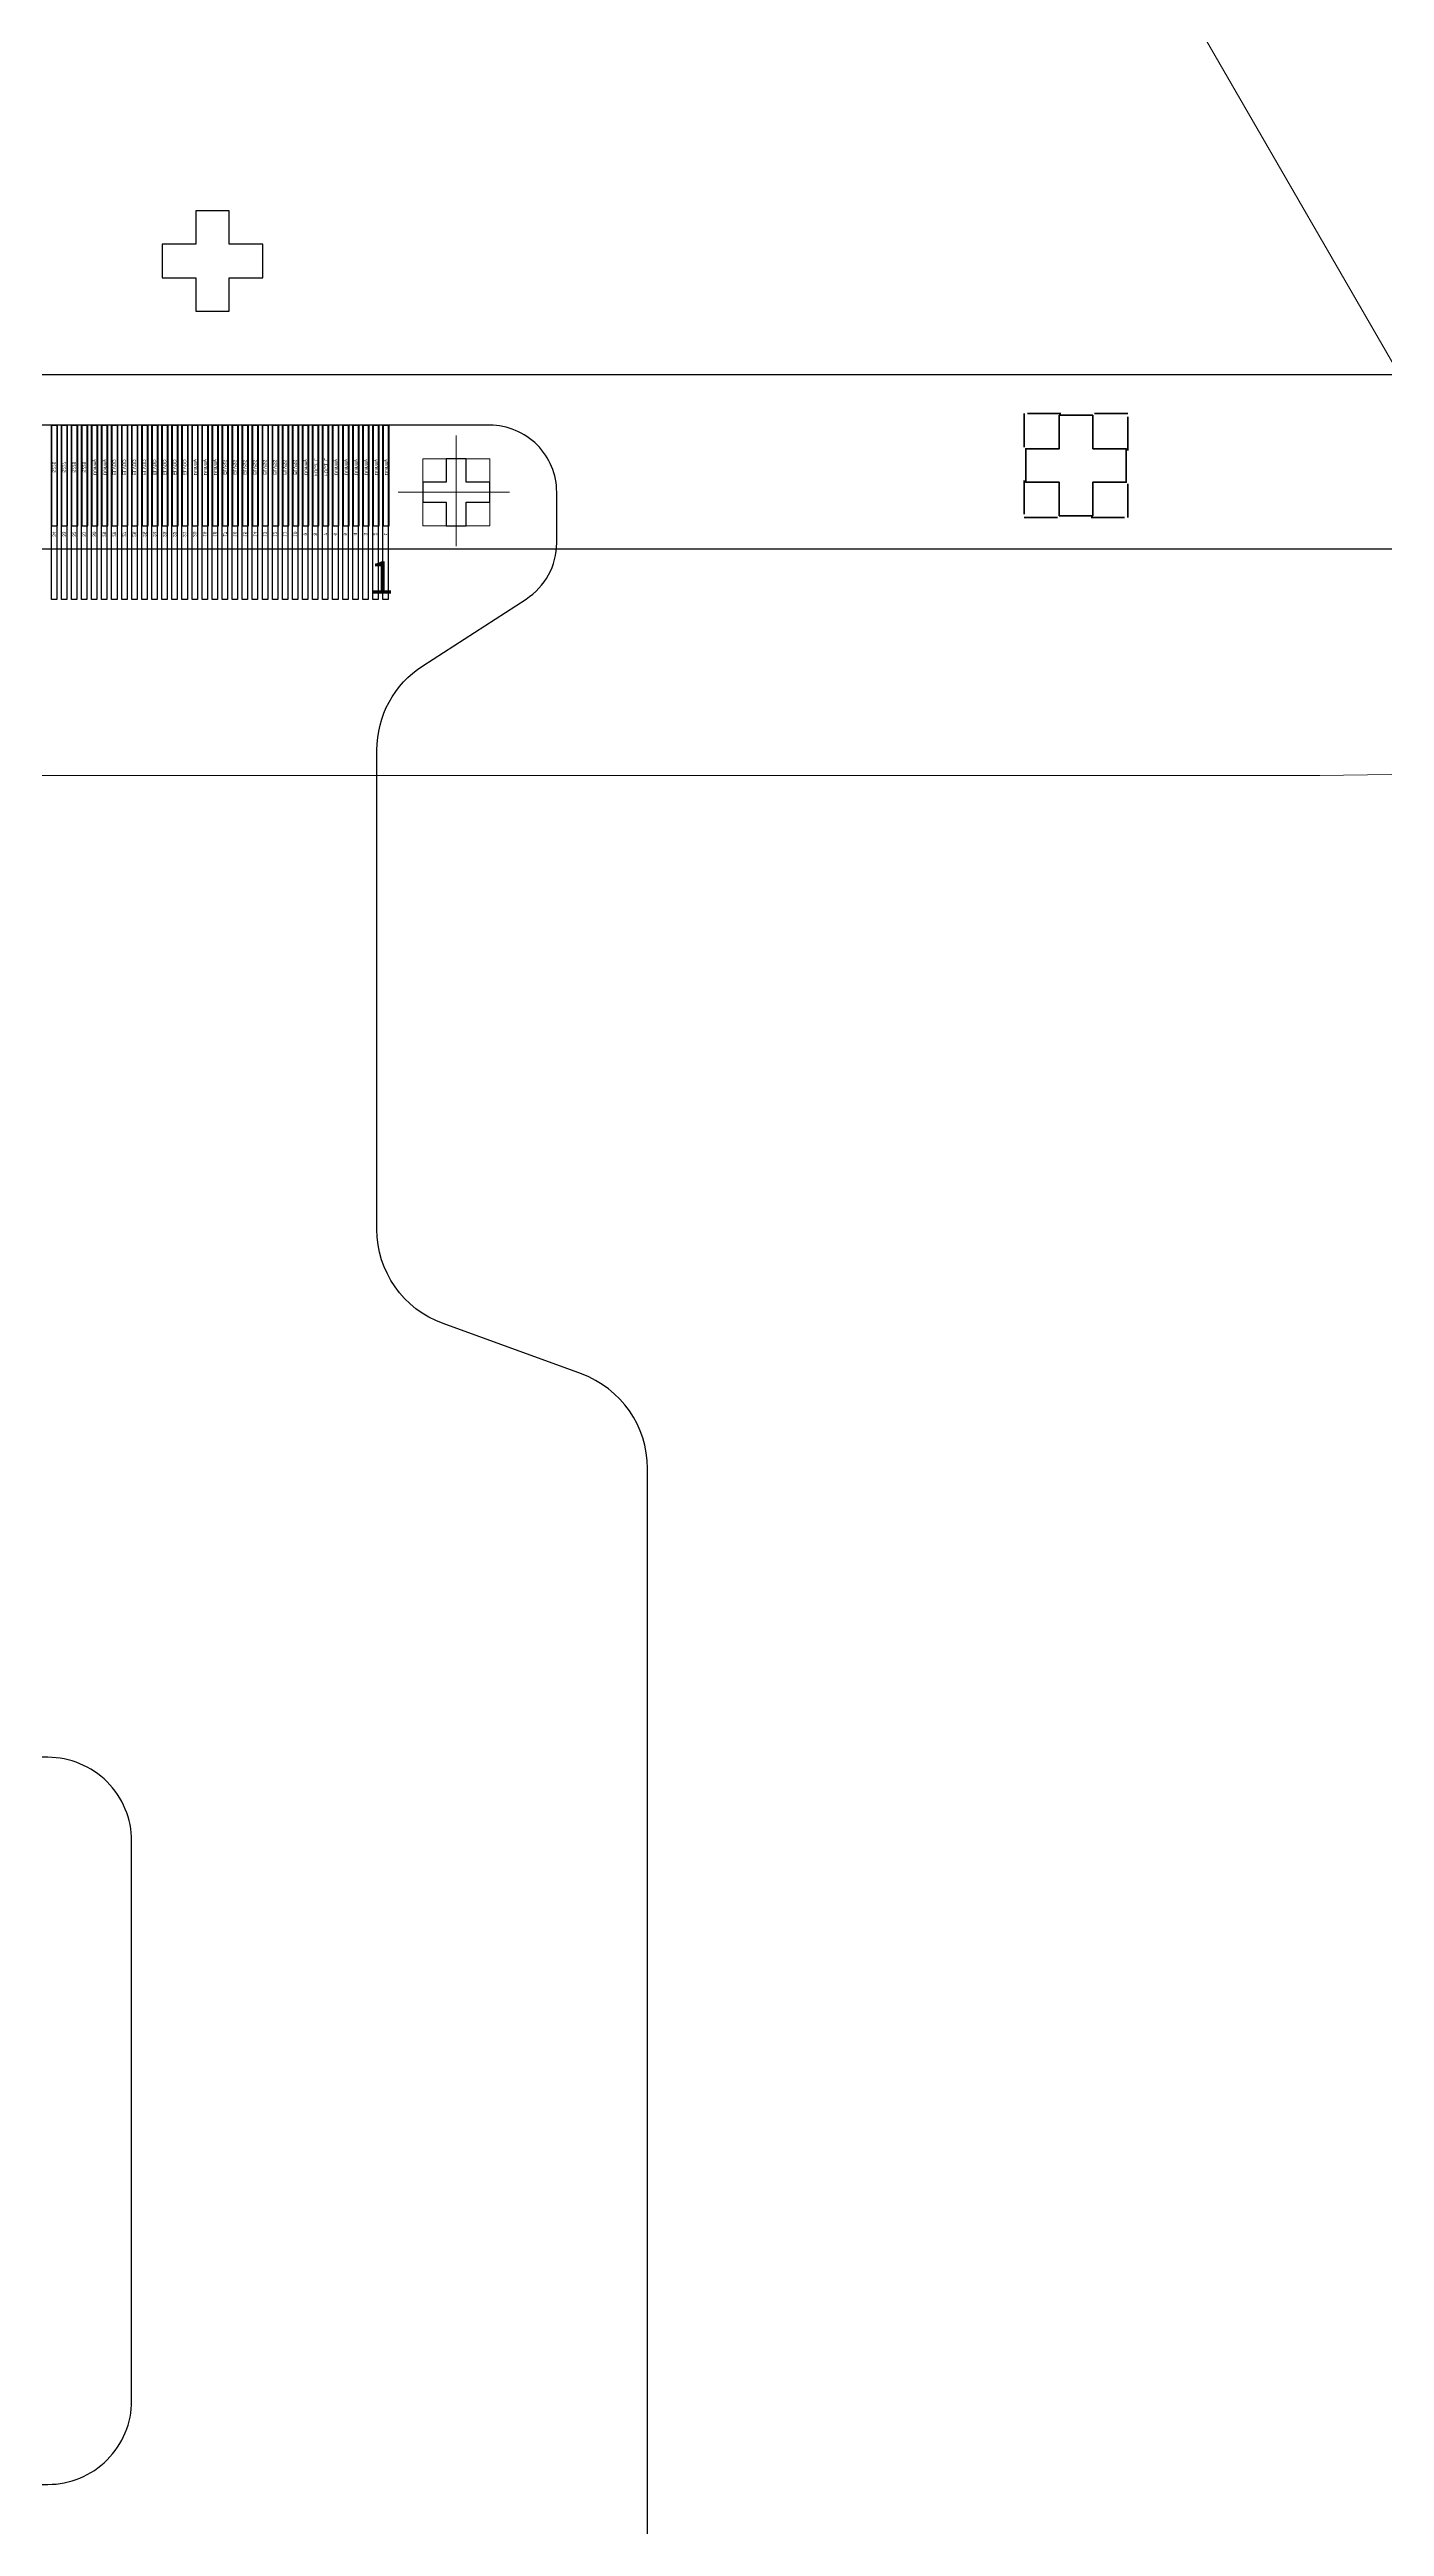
# Model space of a CAD drawing. Header units: inches. Extents: x 1765 to 5217, y -1519 to 441.
# Drawn here: x 4813.79 to 4817.78, y -1304.06 to -1296.67 of the extents above; entities that cross this region are included whole.
import ezdxf
from ezdxf.enums import TextEntityAlignment as Align

# ---------------------------------------------------------------- set-up
doc = ezdxf.new("R2010")
doc.units = ezdxf.units.IN
doc.header["$MEASUREMENT"] = 0
doc.linetypes.add('DOT', pattern=[0.2, 0.1, -0.1])
for name, color, linetype, lineweight in [('DIM', 3, 'Continuous', 15), ('Mark', 7, 'Continuous', 13), ('尺寸标注', 7, 'Continuous', 0), ('注释', 2, 'Continuous', 13)]:
    doc.layers.add(name, color=color, linetype=linetype, lineweight=lineweight)
doc.layers.add('L63', color=5, linetype='Continuous')
doc.layers.add('LENS', color=6, linetype='Continuous')
doc.styles.add('MBC_Arial_Font', font='arial.ttf', dxfattribs={"width": 0.8})

# ---------------------------------------------------------------- blocks, each defined once
blk = doc.blocks.new('mark')
at = {"layer": '尺寸标注', "color": 1}
for p, q in [((3641.1385, 1398.7947), (3641.1385, 1398.4644)), ((3640.9791, 1398.6255), (3641.3121, 1398.6255))]:
    blk.add_line(p, q, dxfattribs=at)
at = {"layer": '尺寸标注', "color": 2}
for points in [[(3641.0385, 1398.7255), (3641.1085, 1398.7255), (3641.1085, 1398.6555), (3641.0385, 1398.6555)], [(3641.1685, 1398.7255), (3641.2385, 1398.7255), (3641.2385, 1398.6555), (3641.1685, 1398.6555)], [(3641.0385, 1398.5955), (3641.1085, 1398.5955), (3641.1085, 1398.5255), (3641.0385, 1398.5255)], [(3641.1685, 1398.5955), (3641.2385, 1398.5955), (3641.2385, 1398.5255), (3641.1685, 1398.5255)]]:
    blk.add_lwpolyline(points, close=True, dxfattribs=at)
blk = doc.blocks.new('FSDDDDD')
at = {"layer": 'LENS', "color": 5, "lineweight": 0}
blk.add_lwpolyline([(3465.1852, -1743.3038, -0.414214), (3453.6852, -1754.8038), (3438.5952, -1754.8038, -0.414214), (3427.0952, -1743.3038), (3427.0952, -1720.7938, -0.414214), (3438.5952, -1709.2938), (3453.6852, -1709.2938, -0.414214), (3465.1852, -1720.7938)], format="xyb", close=True, dxfattribs=at)

msp = doc.modelspace()

# ---------------------------------------------------------------- hatches: boundary and pattern name
at = {"layer": 'DIM'}
h = msp.add_hatch(dxfattribs=at)
h.set_pattern_fill('HONEY', color=256, style=0)
h.set_pattern_definition([(0, (6913.9786, -2365.6452), (4.7625, 2.74963), [3.175, -6.35]), (120, (6913.9786, -2365.6452), (-4.7624994, 2.749631), [3.175, -6.35]), (60, (6913.9786, -2365.6452), (6e-07, 5.499261), [-6.35, 3.175])])
edge = h.paths.add_edge_path()
edge.add_line((4827.36, -1263.4445), (4827.36, -1289.1595))
edge.add_arc((4818.36, -1289.1595), 9, -90, 0, ccw=False)
edge.add_line((4818.36, -1298.1595), (4801.573, -1298.1595))
edge.add_arc((4801.573, -1289.1595), 9, 180, 270, ccw=False)
edge.add_line((4792.573, -1289.1595), (4792.573, -1263.4445))
edge.add_arc((4800.993, -1263.4445), 8.42, 90, 180, ccw=False)
edge.add_line((4800.993, -1255.0245), (4818.94, -1255.0245))
edge.add_arc((4818.94, -1263.4445), 8.42, 0, 90, ccw=False)

# ---------------------------------------------------------------- linework, layer by layer
msp.add_line((4821.3749, -1297.6395), (4798.5581, -1297.6395))
msp.add_line((4821.3749, -1297.6395), (4798.5581, -1297.6395))
for points in [[(4827.36, -1263.4445), (4827.36, -1289.1595, -0.414214), (4818.36, -1298.1595), (4801.573, -1298.1595, -0.414214), (4792.573, -1289.1595), (4792.573, -1263.4445, -0.414214), (4800.993, -1255.0245), (4818.94, -1255.0245, -0.414214)], [(4827.36, -1263.4445), (4827.36, -1289.1595, -0.414214), (4818.36, -1298.1595), (4801.573, -1298.1595, -0.414214), (4792.573, -1289.1595), (4792.573, -1263.4445, -0.414214), (4800.993, -1255.0245), (4818.94, -1255.0245, -0.414214)], [(4805.8965, -1302.015), (4805.8965, -1303.685, 0.414214), (4806.1465, -1303.935), (4813.7865, -1303.935, 0.414214), (4814.0365, -1303.685), (4814.0365, -1302.015, 0.414214), (4813.7865, -1301.765), (4806.1465, -1301.765, 0.414214)]]:
    msp.add_lwpolyline(points, format="xyb", close=True)
msp.add_lwpolyline([(4802.9215, -1307.8669), (4817.0115, -1307.8669, 0.414214), (4817.2115, -1307.6669), (4817.2115, -1305.5729, 0.263643), (4817.1143, -1305.4013), (4815.7223, -1304.5675, -0.263643), (4815.5765, -1304.3102), (4815.5765, -1300.9028, 0.315299), (4815.3791, -1300.6209), (4814.966, -1300.4706, -0.315299), (4814.7686, -1300.1887), (4814.7686, -1298.7592, -0.254671), (4814.9059, -1298.5072), (4815.214, -1298.3083, 0.254671), (4815.3055, -1298.1403), (4815.3055, -1297.9895, 0.414214), (4815.1055, -1297.7895), (4804.8275, -1297.7895, 0.414214)], format="xyb")
at = {"color": 0}
for points in [[(4813.7969, -1297.7895), (4813.8129, -1297.7895), (4813.8129, -1298.31), (4813.7969, -1298.31)], [(4813.8269, -1297.7895), (4813.8429, -1297.7895), (4813.8429, -1298.31), (4813.8269, -1298.31)], [(4813.8569, -1297.7895), (4813.8729, -1297.7895), (4813.8729, -1298.31), (4813.8569, -1298.31)], [(4813.8869, -1297.7895), (4813.9029, -1297.7895), (4813.9029, -1298.31), (4813.8869, -1298.31)], [(4813.9169, -1297.7895), (4813.9329, -1297.7895), (4813.9329, -1298.31), (4813.9169, -1298.31)], [(4813.9469, -1297.7895), (4813.9629, -1297.7895), (4813.9629, -1298.31), (4813.9469, -1298.31)], [(4813.9769, -1297.7895), (4813.9929, -1297.7895), (4813.9929, -1298.31), (4813.9769, -1298.31)], [(4814.0069, -1297.7895), (4814.0229, -1297.7895), (4814.0229, -1298.31), (4814.0069, -1298.31)], [(4814.0369, -1297.7895), (4814.0529, -1297.7895), (4814.0529, -1298.31), (4814.0369, -1298.31)], [(4814.0668, -1297.7895), (4814.0828, -1297.7895), (4814.0828, -1298.31), (4814.0668, -1298.31)], [(4814.0968, -1297.7895), (4814.1128, -1297.7895), (4814.1128, -1298.31), (4814.0968, -1298.31)], [(4814.1268, -1297.7895), (4814.1428, -1297.7895), (4814.1428, -1298.31), (4814.1268, -1298.31)], [(4814.1568, -1297.7895), (4814.1728, -1297.7895), (4814.1728, -1298.31), (4814.1568, -1298.31)], [(4814.1868, -1297.7895), (4814.2028, -1297.7895), (4814.2028, -1298.31), (4814.1868, -1298.31)], [(4814.2168, -1297.7895), (4814.2328, -1297.7895), (4814.2328, -1298.31), (4814.2168, -1298.31)], [(4814.2468, -1297.7895), (4814.2628, -1297.7895), (4814.2628, -1298.31), (4814.2468, -1298.31)], [(4814.2768, -1297.7895), (4814.2928, -1297.7895), (4814.2928, -1298.31), (4814.2768, -1298.31)], [(4814.3067, -1297.7895), (4814.3227, -1297.7895), (4814.3227, -1298.31), (4814.3067, -1298.31)], [(4814.3367, -1297.7895), (4814.3527, -1297.7895), (4814.3527, -1298.31), (4814.3367, -1298.31)], [(4814.3667, -1297.7895), (4814.3827, -1297.7895), (4814.3827, -1298.31), (4814.3667, -1298.31)], [(4814.3967, -1297.7895), (4814.4127, -1297.7895), (4814.4127, -1298.31), (4814.3967, -1298.31)], [(4814.4267, -1297.7895), (4814.4427, -1297.7895), (4814.4427, -1298.31), (4814.4267, -1298.31)], [(4814.4567, -1297.7895), (4814.4727, -1297.7895), (4814.4727, -1298.31), (4814.4567, -1298.31)], [(4814.4867, -1297.7895), (4814.5027, -1297.7895), (4814.5027, -1298.31), (4814.4867, -1298.31)], [(4814.5167, -1297.7895), (4814.5327, -1297.7895), (4814.5327, -1298.31), (4814.5167, -1298.31)], [(4814.5466, -1297.7895), (4814.5626, -1297.7895), (4814.5626, -1298.31), (4814.5466, -1298.31)], [(4814.5766, -1297.7895), (4814.5926, -1297.7895), (4814.5926, -1298.31), (4814.5766, -1298.31)], [(4814.6066, -1297.7895), (4814.6226, -1297.7895), (4814.6226, -1298.31), (4814.6066, -1298.31)], [(4814.6366, -1297.7895), (4814.6526, -1297.7895), (4814.6526, -1298.31), (4814.6366, -1298.31)], [(4814.6666, -1297.7895), (4814.6826, -1297.7895), (4814.6826, -1298.31), (4814.6666, -1298.31)], [(4814.6966, -1297.7895), (4814.7126, -1297.7895), (4814.7126, -1298.31), (4814.6966, -1298.31)], [(4814.7266, -1297.7895), (4814.7426, -1297.7895), (4814.7426, -1298.31), (4814.7266, -1298.31)], [(4814.7566, -1297.7895), (4814.7726, -1297.7895), (4814.7726, -1298.31), (4814.7566, -1298.31)], [(4814.7866, -1297.7895), (4814.8026, -1297.7895), (4814.8026, -1298.31), (4814.7866, -1298.31)]]:
    msp.add_lwpolyline(points, close=True, dxfattribs=at)
at = {"color": 2}
for points in [[(4813.8155, -1297.7895), (4813.7975, -1297.7895), (4813.7975, -1298.0895), (4813.8155, -1298.0895)], [(4813.8155, -1297.7895), (4813.7975, -1297.7895), (4813.7975, -1298.0895), (4813.8155, -1298.0895)], [(4813.8455, -1297.7895), (4813.8275, -1297.7895), (4813.8275, -1298.0895), (4813.8455, -1298.0895)], [(4813.8455, -1297.7895), (4813.8275, -1297.7895), (4813.8275, -1298.0895), (4813.8455, -1298.0895)], [(4813.8755, -1297.7895), (4813.8575, -1297.7895), (4813.8575, -1298.0895), (4813.8755, -1298.0895)], [(4813.8755, -1297.7895), (4813.8575, -1297.7895), (4813.8575, -1298.0895), (4813.8755, -1298.0895)], [(4813.9055, -1297.7895), (4813.8875, -1297.7895), (4813.8875, -1298.0895), (4813.9055, -1298.0895)], [(4813.9055, -1297.7895), (4813.8875, -1297.7895), (4813.8875, -1298.0895), (4813.9055, -1298.0895)], [(4813.9355, -1297.7895), (4813.9175, -1297.7895), (4813.9175, -1298.0895), (4813.9355, -1298.0895)], [(4813.9355, -1297.7895), (4813.9175, -1297.7895), (4813.9175, -1298.0895), (4813.9355, -1298.0895)], [(4813.9655, -1297.7895), (4813.9475, -1297.7895), (4813.9475, -1298.0895), (4813.9655, -1298.0895)], [(4813.9655, -1297.7895), (4813.9475, -1297.7895), (4813.9475, -1298.0895), (4813.9655, -1298.0895)], [(4813.9955, -1297.7895), (4813.9775, -1297.7895), (4813.9775, -1298.0895), (4813.9955, -1298.0895)], [(4813.9955, -1297.7895), (4813.9775, -1297.7895), (4813.9775, -1298.0895), (4813.9955, -1298.0895)], [(4814.0255, -1297.7895), (4814.0075, -1297.7895), (4814.0075, -1298.0895), (4814.0255, -1298.0895)], [(4814.0255, -1297.7895), (4814.0075, -1297.7895), (4814.0075, -1298.0895), (4814.0255, -1298.0895)], [(4814.0555, -1297.7895), (4814.0375, -1297.7895), (4814.0375, -1298.0895), (4814.0555, -1298.0895)], [(4814.0555, -1297.7895), (4814.0375, -1297.7895), (4814.0375, -1298.0895), (4814.0555, -1298.0895)], [(4814.0855, -1297.7895), (4814.0675, -1297.7895), (4814.0675, -1298.0895), (4814.0855, -1298.0895)], [(4814.0855, -1297.7895), (4814.0675, -1297.7895), (4814.0675, -1298.0895), (4814.0855, -1298.0895)], [(4814.1155, -1297.7895), (4814.0975, -1297.7895), (4814.0975, -1298.0895), (4814.1155, -1298.0895)], [(4814.1155, -1297.7895), (4814.0975, -1297.7895), (4814.0975, -1298.0895), (4814.1155, -1298.0895)], [(4814.1455, -1297.7895), (4814.1275, -1297.7895), (4814.1275, -1298.0895), (4814.1455, -1298.0895)], [(4814.1455, -1297.7895), (4814.1275, -1297.7895), (4814.1275, -1298.0895), (4814.1455, -1298.0895)], [(4814.1755, -1297.7895), (4814.1575, -1297.7895), (4814.1575, -1298.0895), (4814.1755, -1298.0895)], [(4814.1755, -1297.7895), (4814.1575, -1297.7895), (4814.1575, -1298.0895), (4814.1755, -1298.0895)], [(4814.2055, -1297.7895), (4814.1875, -1297.7895), (4814.1875, -1298.0895), (4814.2055, -1298.0895)], [(4814.2055, -1297.7895), (4814.1875, -1297.7895), (4814.1875, -1298.0895), (4814.2055, -1298.0895)], [(4814.2355, -1297.7895), (4814.2175, -1297.7895), (4814.2175, -1298.0895), (4814.2355, -1298.0895)], [(4814.2355, -1297.7895), (4814.2175, -1297.7895), (4814.2175, -1298.0895), (4814.2355, -1298.0895)], [(4814.2655, -1297.7895), (4814.2475, -1297.7895), (4814.2475, -1298.0895), (4814.2655, -1298.0895)], [(4814.2655, -1297.7895), (4814.2475, -1297.7895), (4814.2475, -1298.0895), (4814.2655, -1298.0895)], [(4814.2955, -1297.7895), (4814.2775, -1297.7895), (4814.2775, -1298.0895), (4814.2955, -1298.0895)], [(4814.2955, -1297.7895), (4814.2775, -1297.7895), (4814.2775, -1298.0895), (4814.2955, -1298.0895)], [(4814.3255, -1297.7895), (4814.3075, -1297.7895), (4814.3075, -1298.0895), (4814.3255, -1298.0895)], [(4814.3255, -1297.7895), (4814.3075, -1297.7895), (4814.3075, -1298.0895), (4814.3255, -1298.0895)], [(4814.3555, -1297.7895), (4814.3375, -1297.7895), (4814.3375, -1298.0895), (4814.3555, -1298.0895)], [(4814.3555, -1297.7895), (4814.3375, -1297.7895), (4814.3375, -1298.0895), (4814.3555, -1298.0895)], [(4814.3855, -1297.7895), (4814.3675, -1297.7895), (4814.3675, -1298.0895), (4814.3855, -1298.0895)], [(4814.3855, -1297.7895), (4814.3675, -1297.7895), (4814.3675, -1298.0895), (4814.3855, -1298.0895)], [(4814.4155, -1297.7895), (4814.3975, -1297.7895), (4814.3975, -1298.0895), (4814.4155, -1298.0895)], [(4814.4155, -1297.7895), (4814.3975, -1297.7895), (4814.3975, -1298.0895), (4814.4155, -1298.0895)], [(4814.4455, -1297.7895), (4814.4275, -1297.7895), (4814.4275, -1298.0895), (4814.4455, -1298.0895)], [(4814.4455, -1297.7895), (4814.4275, -1297.7895), (4814.4275, -1298.0895), (4814.4455, -1298.0895)], [(4814.4755, -1297.7895), (4814.4575, -1297.7895), (4814.4575, -1298.0895), (4814.4755, -1298.0895)], [(4814.4755, -1297.7895), (4814.4575, -1297.7895), (4814.4575, -1298.0895), (4814.4755, -1298.0895)], [(4814.5055, -1297.7895), (4814.4875, -1297.7895), (4814.4875, -1298.0895), (4814.5055, -1298.0895)], [(4814.5055, -1297.7895), (4814.4875, -1297.7895), (4814.4875, -1298.0895), (4814.5055, -1298.0895)], [(4814.5355, -1297.7895), (4814.5175, -1297.7895), (4814.5175, -1298.0895), (4814.5355, -1298.0895)], [(4814.5355, -1297.7895), (4814.5175, -1297.7895), (4814.5175, -1298.0895), (4814.5355, -1298.0895)], [(4814.5655, -1297.7895), (4814.5475, -1297.7895), (4814.5475, -1298.0895), (4814.5655, -1298.0895)], [(4814.5655, -1297.7895), (4814.5475, -1297.7895), (4814.5475, -1298.0895), (4814.5655, -1298.0895)], [(4814.5955, -1297.7895), (4814.5775, -1297.7895), (4814.5775, -1298.0895), (4814.5955, -1298.0895)], [(4814.5955, -1297.7895), (4814.5775, -1297.7895), (4814.5775, -1298.0895), (4814.5955, -1298.0895)], [(4814.6255, -1297.7895), (4814.6075, -1297.7895), (4814.6075, -1298.0895), (4814.6255, -1298.0895)], [(4814.6255, -1297.7895), (4814.6075, -1297.7895), (4814.6075, -1298.0895), (4814.6255, -1298.0895)]]:
    msp.add_lwpolyline(points, close=True, dxfattribs=at)
at = {"color": 3}
for points in [[(4814.6555, -1297.7895), (4814.6375, -1297.7895), (4814.6375, -1298.0895), (4814.6555, -1298.0895)], [(4814.6555, -1297.7895), (4814.6375, -1297.7895), (4814.6375, -1298.0895), (4814.6555, -1298.0895)], [(4814.6855, -1297.7895), (4814.6675, -1297.7895), (4814.6675, -1298.0895), (4814.6855, -1298.0895)], [(4814.6855, -1297.7895), (4814.6675, -1297.7895), (4814.6675, -1298.0895), (4814.6855, -1298.0895)], [(4814.7155, -1297.7895), (4814.6975, -1297.7895), (4814.6975, -1298.0895), (4814.7155, -1298.0895)], [(4814.7155, -1297.7895), (4814.6975, -1297.7895), (4814.6975, -1298.0895), (4814.7155, -1298.0895)], [(4814.7455, -1297.7895), (4814.7275, -1297.7895), (4814.7275, -1298.0895), (4814.7455, -1298.0895)], [(4814.7455, -1297.7895), (4814.7275, -1297.7895), (4814.7275, -1298.0895), (4814.7455, -1298.0895)], [(4814.7755, -1297.7895), (4814.7575, -1297.7895), (4814.7575, -1298.0895), (4814.7755, -1298.0895)], [(4814.7755, -1297.7895), (4814.7575, -1297.7895), (4814.7575, -1298.0895), (4814.7755, -1298.0895)], [(4814.8055, -1297.7895), (4814.7875, -1297.7895), (4814.7875, -1298.0895), (4814.8055, -1298.0895)], [(4814.8055, -1297.7895), (4814.7875, -1297.7895), (4814.7875, -1298.0895), (4814.8055, -1298.0895)]]:
    msp.add_lwpolyline(points, close=True, dxfattribs=at)
msp.add_lwpolyline([(4815.0355, -1297.8895), (4814.9755, -1297.8895), (4814.9755, -1297.9595), (4814.9055, -1297.9595), (4814.9055, -1298.0195), (4814.9755, -1298.0195), (4814.9755, -1298.0895), (4815.0355, -1298.0895), (4815.0355, -1298.0195), (4815.1055, -1298.0195), (4815.1055, -1297.9595), (4815.0355, -1297.9595)], close=True)
at = {"layer": 'L63', "color": 0}
msp.add_lwpolyline([(4814.2281, -1297.1495), (4814.2281, -1297.2495), (4814.1281, -1297.2495), (4814.1281, -1297.3495), (4814.2281, -1297.3495), (4814.2281, -1297.4495), (4814.3281, -1297.4495), (4814.3281, -1297.3495), (4814.4281, -1297.3495), (4814.4281, -1297.2495), (4814.3281, -1297.2495), (4814.3281, -1297.1495), (4814.3245, -1297.1495)], close=True, dxfattribs=at)
at = {"layer": 'Mark', "linetype": 'Continuous', "lineweight": 100}
msp.add_lwpolyline([(4816.9055, -1297.8595), (4816.9055, -1297.7595), (4816.8055, -1297.7595), (4816.8055, -1297.8595), (4816.7055, -1297.8595), (4816.7055, -1297.9595), (4816.8055, -1297.9595), (4816.8055, -1298.0595), (4816.9055, -1298.0595), (4816.9055, -1297.9595), (4817.0055, -1297.9595), (4817.0055, -1297.8595)], close=True, dxfattribs=at)
msp.add_lwpolyline([(4816.9055, -1297.8595), (4816.9055, -1297.7595), (4816.8055, -1297.7595), (4816.8055, -1297.8595), (4816.7055, -1297.8595), (4816.7055, -1297.9595), (4816.8055, -1297.9595), (4816.8055, -1298.0595), (4816.9055, -1298.0595), (4816.9055, -1297.9595), (4817.0055, -1297.9595), (4817.0055, -1297.8595)], close=True, dxfattribs=at)
at = {"layer": '注释', "color": 8, "linetype": 'DOT', "lineweight": 100}
msp.add_lwpolyline([(4816.7005, -1298.0645), (4817.0105, -1298.0645), (4817.0105, -1297.7545), (4816.7005, -1297.7545)], close=True, dxfattribs=at)
msp.add_lwpolyline([(4816.7005, -1298.0645), (4817.0105, -1298.0645), (4817.0105, -1297.7545), (4816.7005, -1297.7545)], close=True, dxfattribs=at)

# ---------------------------------------------------------------- block references
at = {"extrusion": (0, 0, -1), "zscale": -1}
msp.add_blockref('mark', (-8456.144, -2696.615), dxfattribs=at)
msp.add_blockref('mark', (-8456.144, -2696.615), dxfattribs=at)
at = {"layer": 'DIM'}
msp.add_blockref('FSDDDDD', (1363.8263, 455.9686), dxfattribs=at)

# ---------------------------------------------------------------- texts
at = {"color": 3, "style": 'MBC_Arial_Font', "text_generation_flag": 4}
for s, p in [('S226', (4813.8049, -1297.9148)), ('S227', (4813.8349, -1297.9148)), ('S228', (4813.8649, -1297.9148)), ('S229', (4813.8949, -1297.9148)), ('Dummy', (4813.9278, -1297.9148)), ('Dummy', (4813.9578, -1297.9148)), ('ELVDD', (4813.9849, -1297.9148)), ('ELVDD', (4814.0149, -1297.9148)), ('ELVDD', (4814.0449, -1297.9148)), ('ELVDD', (4814.0748, -1297.9148)), ('ELVDD', (4814.1048, -1297.9148)), ('ELVDD', (4814.1348, -1297.9148)), ('ELVDD', (4814.1648, -1297.9148)), ('ELVDD', (4814.1948, -1297.9148)), ('Dummy', (4814.2277, -1297.9148)), ('Dummy', (4814.2577, -1297.9148)), ('Dummy', (4814.2877, -1297.9148)), ('ELVSS', (4814.3147, -1297.9148)), ('ELVSS', (4814.3447, -1297.9148)), ('ELVSS', (4814.3747, -1297.9148)), ('ELVSS', (4814.4047, -1297.9148)), ('ELVSS', (4814.4347, -1297.9148)), ('ELVSS', (4814.4647, -1297.9148)), ('ELVSS', (4814.4947, -1297.9148)), ('ELVSS', (4814.5247, -1297.9148)), ('Dummy', (4814.5576, -1297.9148)), ('FOG2_L', (4814.5872, -1297.9148)), ('FOG1_L', (4814.6172, -1297.9148)), ('Dummy', (4814.6476, -1297.9148)), ('Dummy', (4814.6775, -1297.9148)), ('Dummy', (4814.7075, -1297.9148)), ('Dummy', (4814.7375, -1297.9148)), ('Dummy', (4814.7675, -1297.9148)), ('Dummy', (4814.7975, -1297.9148)), ('34', (4813.8051, -1298.1147)), ('33', (4813.8351, -1298.1147)), ('32', (4813.8651, -1298.1147)), ('31', (4813.895, -1298.1147)), ('30', (4813.925, -1298.1147)), ('29', (4813.955, -1298.1147)), ('28', (4813.985, -1298.1147)), ('27', (4814.0148, -1298.1147)), ('26', (4814.045, -1298.1147)), ('25', (4814.075, -1298.1147)), ('24', (4814.1048, -1298.1147)), ('23', (4814.135, -1298.1147)), ('22', (4814.1648, -1298.1147)), ('21', (4814.1947, -1298.1147)), ('20', (4814.2249, -1298.1147)), ('19', (4814.2549, -1298.1147)), ('18', (4814.2849, -1298.1147)), ('17', (4814.3147, -1298.1147)), ('16', (4814.3449, -1298.1147)), ('15', (4814.3748, -1298.1147)), ('14', (4814.4047, -1298.1147)), ('13', (4814.4348, -1298.1147)), ('12', (4814.4646, -1298.1147)), ('11', (4814.4946, -1298.1147)), ('10', (4814.5248, -1298.1147)), ('9', (4814.5548, -1298.1147)), ('8', (4814.5848, -1298.1147)), ('7', (4814.6148, -1298.1147)), ('6', (4814.6447, -1298.1147)), ('5', (4814.6749, -1298.1147)), ('4', (4814.7046, -1298.1147)), ('3', (4814.7347, -1298.1147)), ('2', (4814.7645, -1298.1147)), ('1', (4814.7945, -1298.1147))]:
    msp.add_text(s, height=0.01, rotation=90, dxfattribs=at).set_placement(p, align=Align.MIDDLE_CENTER)
at = {"insert": (4814.8176, -1298.1924), "char_height": 0.1, "width": 0.149785, "attachment_point": 3}
msp.add_mtext('1', dxfattribs=at)
msp.add_mtext('1', dxfattribs=at)

doc.saveas('drawing.dxf')
